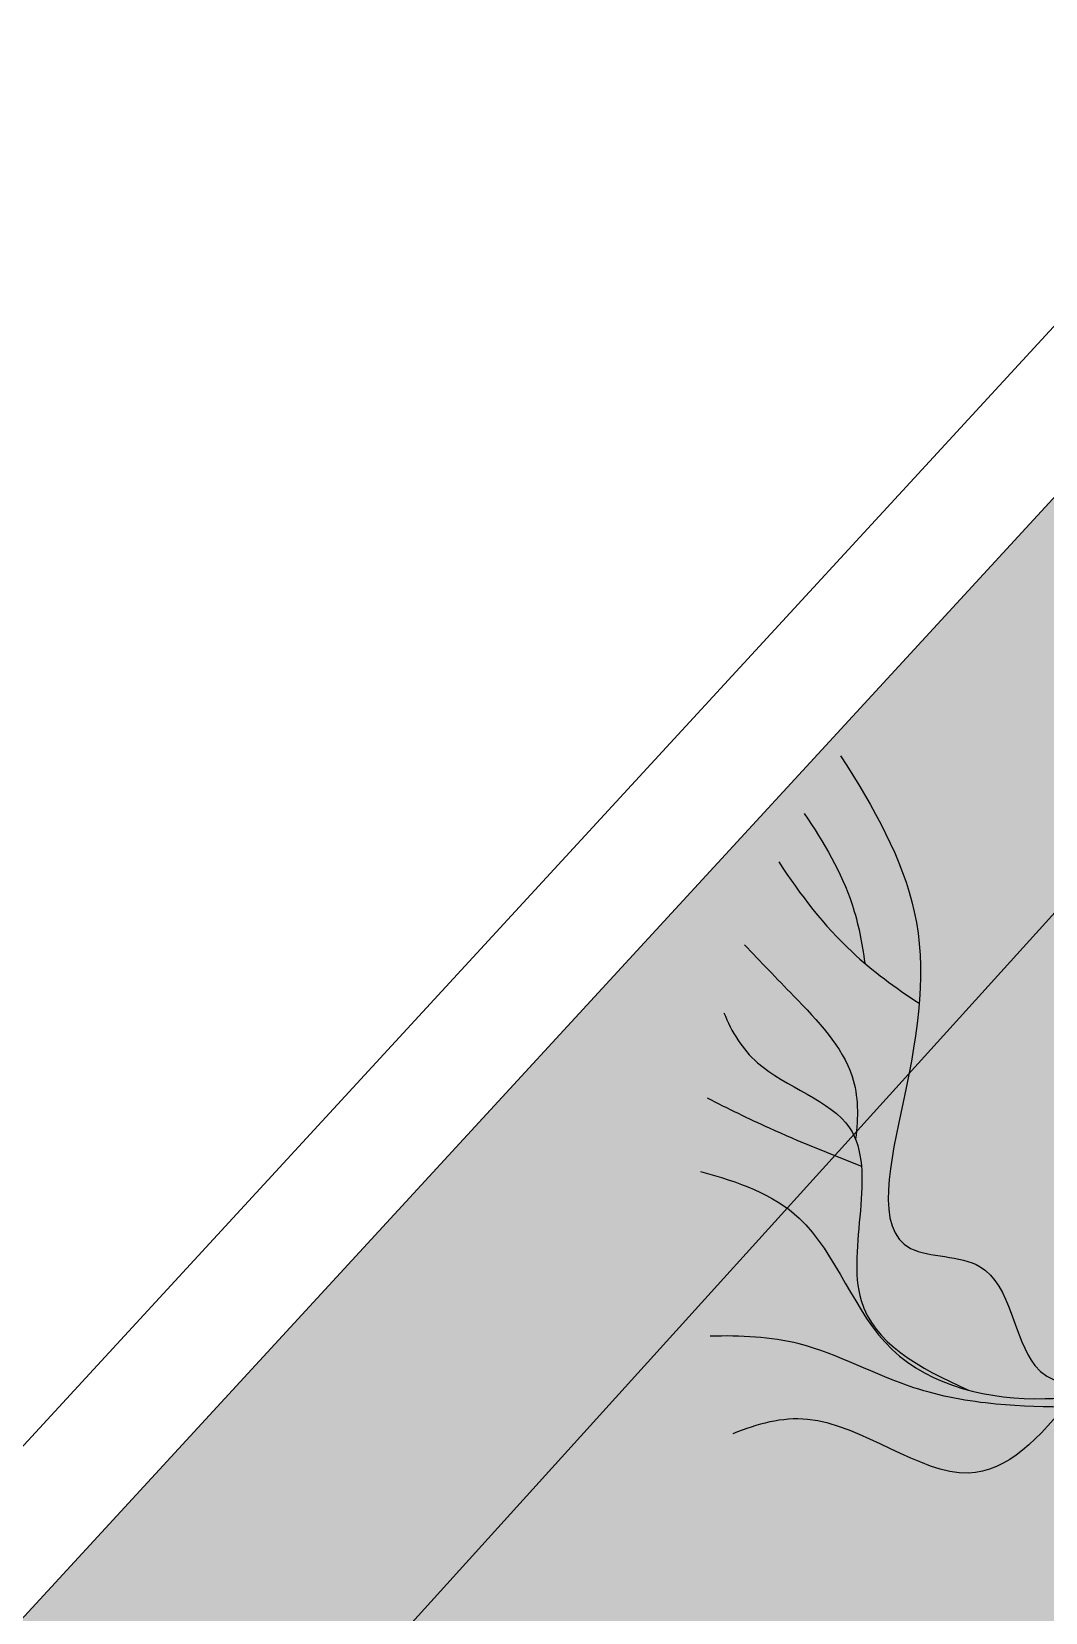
# Model space of a CAD drawing. Header units: millimetres. Extents: x -1042495 to -977915, y 3191218 to 3280168.
# Drawn here: x -1006083 to -1002197, y 3274109 to 3280168 of the extents above; entities that cross this region are included whole.
import ezdxf

# ---------------------------------------------------------------- set-up
doc = ezdxf.new("R2010")
doc.units = ezdxf.units.MM
doc.layers.get('0').update_dxf_attribs({"lineweight": 15})
for name, color, linetype in [('000 Граница', 6, 'Continuous'), ('000 Привязки', 1, 'Continuous'), ('p', 7, 'Continuous'), ('Сосны существующие', 55, 'Continuous')]:
    doc.layers.add(name, color=color, linetype=linetype)
doc.layers.add('_ВК_К2(Ливневая)', color=32, linetype='Канализация дожд очищенного стока', lineweight=30)
doc.linetypes.add('Канализация дожд очищенного стока', pattern='A,10,-2,["К2-1",Standard,S=1.75,R=0,X=-1,Y=-1],-6', length=18)

# ---------------------------------------------------------------- blocks, each defined once
blk = doc.blocks.new('kuk')
at = {"color": 79}
for points, knots in [([(43112.75095542745, 9993.897353399272), (43065.95363676615, 10030.46185407814), (42933.94894861476, 10104.2411774405), (42653.727620548, 10069.7208878801), (42370.52351037704, 10045.14714965968), (42121.08890127442, 10026.95672017436), (41976.31665729223, 10178.61039581728), (41828.03718720157, 10021.84808445026), (42103.27618027398, 9939.922439933014), (42114.87962582943, 9694.828816794774), (42124.70704857377, 9495.004300917904), (42087.7094235827, 9287.347822908465), (41999.52082601472, 9133.72480478782), (41994.20879431425, 9010.595111551116), (41995.5174663769, 8957.816197409247)], [305.572588576106, 305.572588576106, 305.572588576106, 305.572588576106, 485.9987317620114, 780.9525720785175, 1096.229536499553, 1365.341864299804, 1501.560547165705, 1595.730379837845, 1824.428927945863, 2023.022173966378, 2289.317796157479, 2434.80399185076, 2648.538671117886, 2804.742755203982, 2804.742755203982, 2804.742755203982, 2804.742755203982]), ([(42719.29238309016, 9316.472717165401), (42564.33490264796, 9420.64156947095), (42433.75529449809, 9559.91850350098), (42706.24748546819, 9760.907192188262), (42482.10442593097, 9826.746366997848), (42420.74310073761, 9951.318430718904), (42425.73896595489, 10024.68692482968), (42430.32989771693, 10050.71276386701)], [162.8090856831513, 162.8090856831513, 162.8090856831513, 162.8090856831513, 573.9217688907703, 702.0376840706795, 878.1344772023654, 1024.54984870061, 1103.879036731555, 1103.879036731555, 1103.879036731555, 1103.879036731555]), ([(41709.24184152843, 8940.862603579475), (41726.55719390434, 9006.05197226524), (41780.09506255052, 9157.044575917611), (42058.1412751635, 9237.066720289045), (42143.98598100753, 9603.226952166695), (42023.71435523491, 9836.503776935284), (41827.91540799243, 10021.6569444364), (41686.41617824977, 9702.852328358695), (41459.5506618785, 9497.511056854803), (41136.35430397664, 9667.281697540853), (40853.55581797122, 9596.262623579863), (40644.34933151573, 9628.187772225532), (40566.96913499905, 9644.835903885523)], [55.21420717076926, 55.21420717076926, 55.21420717076926, 55.21420717076926, 247.290287701897, 527.084119026026, 806.8093076841644, 1236.609806274723, 1297.523296424006, 1533.04144542564, 1934.516913908297, 2133.181501972184, 2532.796311062805, 2769.047257548382, 2769.047257548382, 2769.047257548382, 2769.047257548382]), ([(40986.3098091094, 9184.279539738225), (41075.9763210831, 9242.689059926524), (41263.44082539541, 9346.296399341587), (41533.41116282468, 9311.613399032227), (41868.76583176003, 9226.54509566554), (41846.6943188025, 9478.549692139293), (42126.7197153323, 9491.547135120185), (42079.68610971147, 9677.38179537248), (42052.86128875281, 9783.369448740326)], [126.4227321462614, 126.4227321462614, 126.4227321462614, 126.4227321462614, 432.7493747735178, 764.2567247546496, 1019.156972525094, 1144.150852203387, 1340.712546779312, 1601.62542959105, 1601.62542959105, 1601.62542959105, 1601.62542959105]), ([(42100.85888924119, 9586.500850168357), (42173.24468897115, 9531.350843036424), (42305.14632609693, 9401.570089232617), (42109.84665738213, 9177.770065202949), (42148.07636836193, 9039.809457724103), (42165.33809405727, 8996.925025830036)], [76.87140819499524, 76.87140819499524, 76.87140819499524, 76.87140819499524, 311.8340960861083, 607.0659834949911, 741.2077479150855, 741.2077479150855, 741.2077479150855, 741.2077479150855]), ([(41432.91670974554, 8981.55607453206), (41466.39748111476, 8994.683781681937), (41550.45642573434, 9046.070403239002), (41618.83504758077, 9287.265799138198), (41955.3824220763, 9146.421529194511), (42050.50103865242, 9320.78239035093), (42089.33860166121, 9407.01424779772)], [149.7025406892998, 149.7025406892998, 149.7025406892998, 149.7025406892998, 257.6692979432603, 453.8188353134677, 754.6881753568489, 1002.435433011049, 1002.435433011049, 1002.435433011049, 1002.435433011049]), ([(41170.67085175555, 9076.917554504571), (41227.89770663013, 9114.43259255113), (41320.6180593185, 9185.185777880197), (41389.35986672551, 9279.80495080833), (41416.619819363, 9321.237994185161)], [156.5962589461659, 156.5962589461659, 156.5962589461659, 156.5962589461659, 360.2632010030324, 508.0767768470383, 508.0767768470383, 508.0767768470383, 508.0767768470383]), ([(41086.41471264258, 9121.263839685847), (41136.82960913939, 9155.55812867462), (41219.02901885824, 9203.895743091098), (41311.82418132039, 9221.983485307235), (41346.93153194785, 9226.540424133462)], [85.20398438137862, 85.20398438137862, 85.20398438137862, 85.20398438137862, 265.2291725658982, 371.0732387266841, 371.0732387266841, 371.0732387266841, 371.0732387266841]), ([(41314.86556552829, 9017.066928700344), (41343.90560922203, 9045.059302321572), (41415.34444120085, 9113.90872038458), (41520.99557370637, 9215.651552957188), (41614.61835302429, 9215.466480299854), (41652.95340461211, 9210.409567702784)], [125.9843013500593, 125.9843013500593, 125.9843013500593, 125.9843013500593, 247.513316623063, 420.622474178693, 533.6385140321515, 533.6385140321515, 533.6385140321515, 533.6385140321515]), ([(41581.26410815926, 8952.598944448548), (41599.30223874291, 8988.068597645863), (41642.34399944806, 9075.785246905143), (41678.67798367539, 9166.537123454937), (41699.64425762479, 9220.61099816672)], [104.3363981249152, 104.3363981249152, 104.3363981249152, 104.3363981249152, 223.6814227412074, 397.5382874867128, 397.5382874867128, 397.5382874867128, 397.5382874867128])]:
    blk.add_open_spline(points, degree=3, knots=knots, dxfattribs=at)

msp = doc.modelspace()

# ---------------------------------------------------------------- hatches: boundary and pattern name
at = {"layer": '000 Привязки', "true_color": 0x999b37}
h = msp.add_hatch(color=55, dxfattribs=at)
h.dxf.hatch_style = 1
h.paths.add_polyline_path([(-993493.2382017627, 3267552.188399731), (-994194.1245987155, 3267798.860308155), (-992036.2381236292, 3273930.216272339), (-989678.0242912509, 3273100.259935603), (-989415.7580892779, 3273845.455506667), (-986491.5729367472, 3272816.309649155), (-986753.839139178, 3272071.114078144), (-981612.9329845645, 3270261.809264168), (-983272.8456580378, 3265545.381599411), (-986055.5379802743, 3266524.730076706), (-986553.5117823817, 3265109.801777229), (-989437.3907472824, 3266124.762163148), (-989935.3474299647, 3264709.882506236), (-979266.3598758022, 3260949.558505505), (-980318.0226566531, 3271335.582340404), (-989147.2214710452, 3275033.696493968), (-1001307.873298857, 3279313.550128862), (-1021564.11379768, 3257304.459940832), (-1018434.951940914, 3254428.589344897), (-1015529.942206061, 3251752.090749509), (-1014511.886433927, 3252854.231504428), (-1014291.516156889, 3252650.673808604), (-1013682.505632613, 3253316.394571229), (-1012328.107329581, 3254787.994121358), (-1003276.393269716, 3264622.987491981, -0.2998431241994589), (-1001140.828650165, 3265155.160254235), (-998749.7057693125, 3264313.621815084, 0.1960082871574546), (-997241.4451600302, 3264387.138816134), (-994090.7896442201, 3265854.32308312)])

# ---------------------------------------------------------------- linework, layer by layer
at = {"layer": '000 Граница'}
msp.add_lwpolyline([(-1033142.18717787, 3244724.491745695), (-1001307.873298857, 3279313.550128862), (-989147.2214710452, 3275033.696493968), (-980318.0226566531, 3271335.582340404), (-978370.3115422465, 3252100.353685305), (-985642.9988891818, 3228982.245658085), (-1025266.522774909, 3230353.979917452), (-1023687.257262442, 3222587.872756049), (-1023919.598242972, 3215467.274630293), (-1025057.144647811, 3210444.437963888), (-1026565.012326453, 3205550.683263883), (-1027258.090718482, 3202758.955780372), (-999185.7569582202, 3193788.550144956), (-989700.4723121859, 3215862.14240329), (-985642.9988891818, 3228982.245658085)], dxfattribs=at)
msp.add_lwpolyline([(-1033142.18717787, 3244724.491745695), (-1001307.873298857, 3279313.550128862), (-989147.2214710452, 3275033.696493968), (-980318.0226566531, 3271335.582340404), (-978370.3115422465, 3252100.353685305), (-985642.9988891818, 3228982.245658085), (-1025266.522774909, 3230353.979917452), (-1023687.257262442, 3222587.872756049), (-1023919.598242972, 3215467.274630293), (-1025057.144647811, 3210444.437963888), (-1026565.012326453, 3205550.683263883), (-1027258.090718482, 3202758.955780372), (-999185.7569582202, 3193788.550144956), (-989700.4723121859, 3215862.14240329), (-985642.9988891818, 3228982.245658085)], dxfattribs=at)
at = {"layer": '_ВК_К2(Ливневая)'}
msp.add_lwpolyline([(-1012201.878789713, 3233617.375209158), (-1011610.048359516, 3245061.457463544), (-1009205.827229122, 3269011.036136088), (-999595.9293192294, 3279625.800005257)], dxfattribs=at)
at = {"layer": 'p', "color": 5, "linetype": 'Continuous', "lineweight": 30}
msp.add_lwpolyline([(-985234.7608315684, 3228968.112787709), (-1025674.760831568, 3230368.112787709), (-1026264.760831568, 3233058.112787709), (-1027264.760831568, 3235898.112787709), (-1028454.760831568, 3238328.112787709), (-1030514.760831568, 3241528.112787709), (-1032294.760831568, 3243608.112787709), (-1033584.760831568, 3244918.112787709), (-1001124.760831568, 3280168.112787709), (-989904.7608315684, 3276188.112787709), (-979914.7608315684, 3271988.112787709), (-978784.7608315684, 3260958.112787709), (-977914.7608315684, 3252418.112787709)], close=True, dxfattribs=at)

# ---------------------------------------------------------------- block references
at = {"layer": 'Сосны существующие', "linetype": 'Continuous', "lineweight": 25, "ltscale": 0.5, "xscale": 2.20370778980352, "yscale": 2.20370778980352, "zscale": 2.20370778980352, "rotation": 270}
msp.add_blockref('kuk', (-1023221.984707739, 3367713.910425261), dxfattribs=at)

doc.saveas('drawing.dxf')
